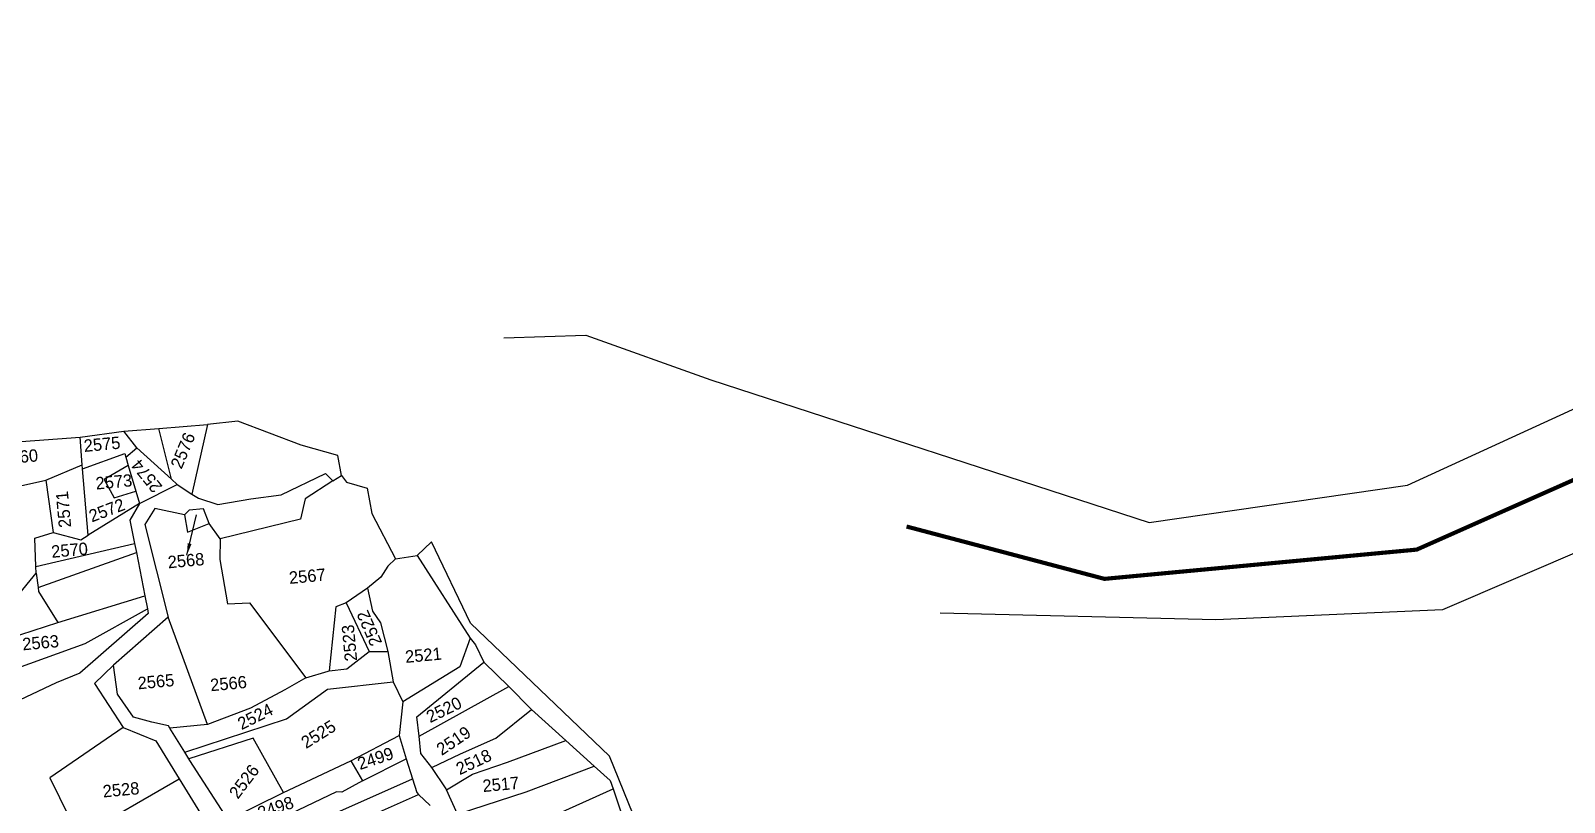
# Model space of a CAD drawing. Header units: metres. Extents: x 277515 to 230369286191, y 2056844 to 115415464409.
# Drawn here: x 278078 to 278989, y 2060037 to 2060496 of the extents above; entities that cross this region are included whole.
import ezdxf

# ---------------------------------------------------------------- set-up
doc = ezdxf.new("R2010")
doc.units = ezdxf.units.M
doc.header["$MEASUREMENT"] = 0
doc.linetypes.add('DASHDOT', pattern=[1, 0.5, -0.25, 0, -0.25])
for name, color, linetype in [('OFF', 1, 'Continuous'), ('POLY_PARCEL', 6, 'Continuous'), ('POLY_ROAD', 30, 'Continuous'), ('POLY_WATER', 4, 'Continuous'), ('SYM_ARROW', 1, 'Continuous'), ('TEXT_PARCEL', 7, 'Continuous'), ('V_BOUND_STREAM_LINE', 7, 'DASHDOT')]:
    doc.layers.add(name, color=color, linetype=linetype)
doc.styles.add('TEXT_MAP', font='', dxfattribs={"height": 1.8})
doc.styles.get('TEXT_MAP').set_extended_font_data('Kruti Dev 050')
doc.dimstyles.get("Standard").update_dxf_attribs({"dimtxt": 0.18, "dimasz": 0.18, "dimexe": 0.18, "dimexo": 0.0625, "dimgap": 0.09, "dimtad": 0, "dimtih": 1, "dimtoh": 1, "dimdec": 4, "dimzin": 0, "dimdsep": 46, "dimtxsty": 'Standard', "dimcen": 0.09, "dimadec": 0, "dimazin": 0, "dimtfac": 1, "dimtdec": 4, "dimtofl": 0, "dimtmove": 0, "dimatfit": 3, "dimfxl": 0, "dimtolj": 1, "dimtzin": 0, "dimarcsym": 0})

# ---------------------------------------------------------------- blocks, each defined once
blk = doc.blocks.new('KSUB')
at = {"layer": 'POLY_WATER'}
for points in [[(278359.26, 2060313.45), (278407.99, 2060314.94), (278482.29, 2060288.47), (278742.62, 2060203.76), (278896.1, 2060225.91), (279084.8, 2060312.49), (279217.69, 2060495.9), (279515.14, 2060373.3), (279545.34, 2060370.61), (279610.7, 2060399.09), (279655.05, 2060366.75), (279671.24, 2060310.07), (279782.8, 2060234.3), (279869.51, 2060175.56), (279962.22, 2060156.74), (280061.62, 2060076.73), (280018.93, 2059905.95), (279945.95, 2059611.37), (279934.13, 2059564.67), (280209.42, 2059330.15), (280349.58, 2059242.58), (280398.55, 2059138.16), (280660.12, 2059042.38)], [(280845.67, 2058576.07), (280793.68, 2058818.39), (280601.41, 2059013.94), (280362.76, 2059098.71), (280307.84, 2059211.14), (280286.51, 2059219.51), (280153.79, 2059305.72), (279888.33, 2059527.26), (279957.06, 2059819.29), (280011.95, 2060052.5), (279949.92, 2060092.13), (279940.29, 2060091.83), (279825.84, 2060144.04), (279612.36, 2060252.46), (279263.97, 2060429.38), (279255.84, 2060419.5), (279136.49, 2060246.13), (278916.81, 2060151.78), (278782.31, 2060145.85), (278618.39, 2060149.86)]]:
    blk.add_lwpolyline(points, dxfattribs=at)
at = {"layer": 'V_BOUND_STREAM_LINE', "ltscale": 10, "const_width": 2.46, "flags": 128}
blk.add_lwpolyline([(280866.04, 2058599.66), (280829.4, 2058762.1), (280805.86, 2058855.18), (280709.18, 2058945.03), (280627.01, 2059033.12), (280471.11, 2059093.77), (280383.57, 2059121.1), (280320.5, 2059238.18), (280168.68, 2059327.75), (279998.44, 2059479.21), (279914.52, 2059553), (279973.05, 2059802.85), (280012.27, 2059963.24), (280039.72, 2060067.14), (279940.9, 2060134.16), (279851.78, 2060158.29), (279674.8, 2060268.08), (279484.35, 2060356.36), (279243.31, 2060459.45), (279115.16, 2060282.47), (278901.54, 2060187.56), (278716.07, 2060170.17), (278598.5, 2060201.28), (278598.5, 2060201.28)], dxfattribs=at)
blk = doc.blocks.new('TEXTARROW')
blk.add_leader([(0.04, -0.01), (8.68, -0.01)], dimstyle='Standard', override={"dimtxt": 2.5, "dimasz": 2.5, "dimexe": 1.25, "dimexo": 0.625, "dimgap": 0.625, "dimtad": 1, "dimtih": 0, "dimtoh": 0, "dimzin": 8, "dimcen": 2.5, "dimtofl": 1})
blk = doc.blocks.new('ee')
at = {"layer": 'OFF'}
for points in [[(194.27, 973.96), (209.57, 973.64)], [(209.57, 973.64), (216, 973.92)], [(216, 973.92), (221.17, 973.85)], [(221.17, 973.85), (228.26, 973.76)], [(232.74, 973.83), (228.26, 973.76)], [(256.99, 951.88), (259.27, 953.65)]]:
    blk.add_lwpolyline(points, dxfattribs=at)
at = {"layer": 'POLY_PARCEL'}
for points in [[(209.53, 969.59), (209.57, 973.64)], [(217.68, 971.33), (216, 973.92)], [(222.3, 966.3), (221.17, 973.85)], [(228.26, 973.76), (225.05, 963.84)], [(247.07, 964.54), (246.79, 967.48), (241.62, 969.5), (232.74, 973.83)], [(204.04, 967.84), (209.53, 969.59)], [(209.52, 969.01), (215.86, 970.63), (215.96, 970.11)], [(209.52, 969.01), (209.53, 969.59)], [(215.96, 970.11), (217.68, 971.33)], [(215.96, 970.11), (216.21, 968.86)], [(217.68, 971.33), (222.3, 966.3)], [(194.68, 966.65), (204.04, 967.84)], [(204.04, 967.84), (204.39, 960.15)], [(209.43, 959.25), (209.52, 969.01)], [(216.21, 968.86), (212.5, 967.14), (213.69, 964.35), (216.96, 965.03)], [(216.21, 968.86), (216.96, 965.03)], [(217.33, 963.16), (223.06, 965.46)], [(222.3, 966.3), (223.06, 965.46)], [(223.06, 965.46), (225.05, 963.84)], [(217.33, 963.16), (209.43, 959.25)], [(217.33, 963.16), (215.71, 960.9), (216.07, 957.41)], [(216.96, 965.03), (217.33, 963.16)], [(225.05, 963.84), (225.96, 963.14), (228.68, 961.96), (233.58, 962.37), (238.05, 962.51), (244.76, 965.03), (245.72, 963.85)], [(245.72, 963.85), (241.48, 961.64), (240.51, 958.72), (228.59, 956.97)], [(245.72, 963.85), (247.07, 964.54)], [(247.07, 964.54), (247.7, 963.49), (250.63, 962.31), (250.98, 958.6), (253.78, 951.69)], [(223.73, 960.94), (219.5, 962.26), (217.82, 960.05), (219.94, 946.29)], [(227.18, 959.35), (226.56, 961.55), (224.44, 961.55), (223.73, 960.94)], [(223.73, 960.94), (223.92, 958.35), (227.18, 959.35)], [(201.42, 955.44), (201.64, 959.57), (204.39, 960.15)], [(204.39, 960.15), (208.31, 958.69), (209.43, 959.25)], [(228.59, 956.97), (227.18, 959.35)], [(201.42, 955.44), (216.07, 957.41)], [(216.07, 957.41), (216.2, 956.12)], [(228.59, 956.97), (228.26, 953.94), (228.73, 947.39), (231.97, 947.23), (239.15, 935.56)], [(185.78, 948.26), (190.95, 948.54), (194.02, 949.65), (198.22, 951.26), (201.36, 954.47)], [(201.36, 954.47), (201.42, 955.44)], [(201.36, 954.47), (201.44, 952.36)], [(201.44, 952.36), (216.2, 956.12)], [(216.2, 956.12), (216.85, 949.7)], [(201.44, 952.36), (201.43, 951.78)], [(201.43, 951.78), (203.83, 946.98)], [(253.78, 951.69), (252.58, 950.69), (251.4, 949.19), (249.34, 947.77)], [(253.78, 951.69), (256.99, 951.88)], [(203.83, 946.98), (216.85, 949.7)], [(216.85, 949.7), (217.04, 947.75)], [(184.87, 937.68), (207.52, 943.55), (217.04, 947.75)], [(217.04, 947.75), (217.11, 947.06), (206.35, 939.31), (202.77, 938.24), (186.13, 932.23), (185.18, 932.45)], [(249.34, 947.77), (246.03, 945.96)], [(249.34, 947.77), (249.74, 944.38), (250.76, 942.56), (251.4, 938.3)], [(185.31, 942.83), (203.83, 946.98)], [(219.94, 946.29), (211.36, 940.02)], [(224.23, 930.12), (219.94, 946.29)], [(246.03, 945.96), (244.45, 945.48), (242.64, 936.26)], [(246.03, 945.96), (248.71, 938.54)], [(242.64, 936.26), (245.24, 936.33), (248.71, 938.54)], [(248.71, 938.54), (251.4, 938.3)], [(251.4, 938.3), (251.79, 933.81)], [(239.15, 935.56), (242.48, 936.25), (242.64, 936.26)], [(220.54, 926.4), (235.77, 929.86), (242.16, 933.65), (251.79, 933.81)], [(239.15, 935.56), (235.91, 934.14), (230.7, 931.93), (224.23, 930.12)], [(251.79, 933.81), (252.9, 930.8)], [(254.8, 925.55), (268.53, 931.56)], [(211.89, 930.84), (200.56, 924.52), (203.98, 915.51)], [(224.23, 930.12), (218.69, 930.11)], [(234.35, 919.22), (230.64, 927.5), (221.05, 925.39)], [(256.26, 920.83), (260.61, 922.45), (265.96, 924.25), (271.53, 927.91)], [(244.55, 922.92), (251.93, 925.94)], [(203.98, 915.51), (219.35, 922.63)], [(234.35, 919.22), (244.55, 922.92)], [(244.55, 922.92), (245.98, 919.82)], [(258.09, 917.38), (262.06, 919.31), (267.3, 920.59), (276.1, 922.94)], [(245.98, 919.82), (252.65, 922.46)], [(225.93, 915.97), (234.35, 919.22)], [(245.98, 919.82), (242.82, 918.45), (242.05, 918.57), (226.93, 913.02)], [(227.76, 910.54), (239.55, 914.82), (253.27, 919.45)], [(259.35, 913.68), (269.63, 916.03), (279.85, 918.85)], [(238.81, 911.97), (238.95, 912.02), (253.96, 917.09)], [(261.11, 908.21), (267.54, 910.21), (282.29, 915.28)]]:
    blk.add_lwpolyline(points, dxfattribs=at)
at = {"layer": 'POLY_ROAD'}
for points in [[(256.99, 951.88), (263.59, 939.14)], [(387.72, 637.9), (383.68, 647.95), (380.36, 652.83), (377.04, 673.77), (375.46, 682.87), (368.72, 699.35), (363.53, 711.07), (360.94, 720.61), (353.04, 748.86), (349.92, 758.77), (348.26, 766.75), (343.8, 783.96), (340.58, 796.67), (340.78, 800.92), (338.71, 821.55), (325.43, 837.31), (315.24, 864.15), (304.76, 873.58), (292.83, 884.88), (282.23, 920.08), (263.84, 941.31), (259.27, 953.65), (259.27, 953.65)], [(211.36, 940.02), (208.36, 937.64), (211.89, 930.84)], [(218.69, 930.11), (218.52, 930.45), (216.13, 931.24), (213.57, 932.21), (211.54, 935.74), (211.36, 940.02)], [(263.59, 939.14), (261.69, 935.09), (252.9, 930.8)], [(263.59, 939.14), (264.25, 938.1), (265.21, 935.43)], [(254.8, 925.55), (254.76, 928.41), (265.21, 935.43)], [(265.21, 935.43), (268.53, 931.56)], [(268.53, 931.56), (271.41, 928.04), (271.53, 927.91)], [(211.89, 930.84), (216.48, 928.46), (219.35, 922.63)], [(220.54, 926.4), (218.69, 930.11)], [(252.9, 930.8), (251.93, 925.94)], [(271.53, 927.91), (276.1, 922.94)], [(221.05, 925.39), (220.54, 926.4)], [(225.93, 915.97), (221.17, 925.15), (221.05, 925.39)], [(251.93, 925.94), (252.65, 922.46)], [(256.26, 920.83), (254.85, 923.03), (254.8, 925.55)], [(219.35, 922.63), (222.32, 916.59), (216.85, 913.5), (206.55, 908.66)], [(276.1, 922.94), (279.85, 918.85)], [(252.65, 922.46), (253.27, 919.45)], [(258.09, 917.38), (258.02, 917.56), (256.26, 920.83)], [(253.27, 919.45), (253.7, 917.38), (253.96, 917.09)], [(279.85, 918.85), (281.99, 916.53), (282.29, 915.28)], [(253.96, 917.09), (255.49, 915.32)], [(259.35, 913.68), (258.09, 917.38)], [(282.29, 915.28), (284.04, 907.94)]]:
    blk.add_lwpolyline(points, dxfattribs=at)
at = {"layer": 'SYM_ARROW', "xscale": 0.7010474536518617, "yscale": 0.7010474536518617, "zscale": 0.7010474536518617, "rotation": 71.04535963043782}
blk.add_blockref('TEXTARROW', (223.48, 955), dxfattribs=at)
at = {"layer": 'TEXT_PARCEL', "style": 'TEXT_MAP'}
for s, p in [('2560', (197.86, 970.69)), ('2575', (210, 971.42)), ('2573', (211.21, 965.79)), ('2570', (203.84, 956.46)), ('2568', (220.63, 953.36)), ('2567', (238.05, 949.45)), ('2563', (198.38, 943.4)), ('2565', (214.62, 936.17)), ('2566', (225.14, 934.91)), ('2521', (253.86, 936.39)), ('2528', (208.08, 920.92)), ('2517', (263.36, 916.56))]:
    blk.add_text(s, height=1.8, dxfattribs=at).set_placement(p)
for s, rotation, p in [('2576', 61.9142, (223.88, 967.52)), ('2574', 123.7037, (220.97, 965.35)), ('2571', 90, (207.08, 960.67)), ('2572', 15.4146, (210.13, 961.07)), ('2522', 108.4438, (250.74, 939.67)), ('2523', 90, (246.84, 937.38)), ('2524', 21.3606, (229.09, 928.83)), ('2520', 20.7625, (256.6, 927.29)), ('2525', 26.5533, (238.21, 925.21)), ('2519', 28.598, (257.84, 922.37)), ('2526', 47.4749, (227.61, 918.77)), ('2499', 13.2339, (245.76, 921.43)), ('2518', 19.9737, (260.19, 919.32)), ('2498', 13.2339, (230.58, 915.64))]:
    blk.add_text(s, height=1.8, rotation=rotation, dxfattribs=at).set_placement(p)

msp = doc.modelspace()

# ---------------------------------------------------------------- block references
msp.add_blockref('KSUB', (0, 0))
at = {"xscale": 4.068418026143748, "yscale": 4.068418026143748, "zscale": 4.068418026143748, "rotation": 5.322478056082415}
msp.add_blockref('ee', (277626.04, 2056231.2), dxfattribs=at)

doc.saveas('drawing.dxf')
